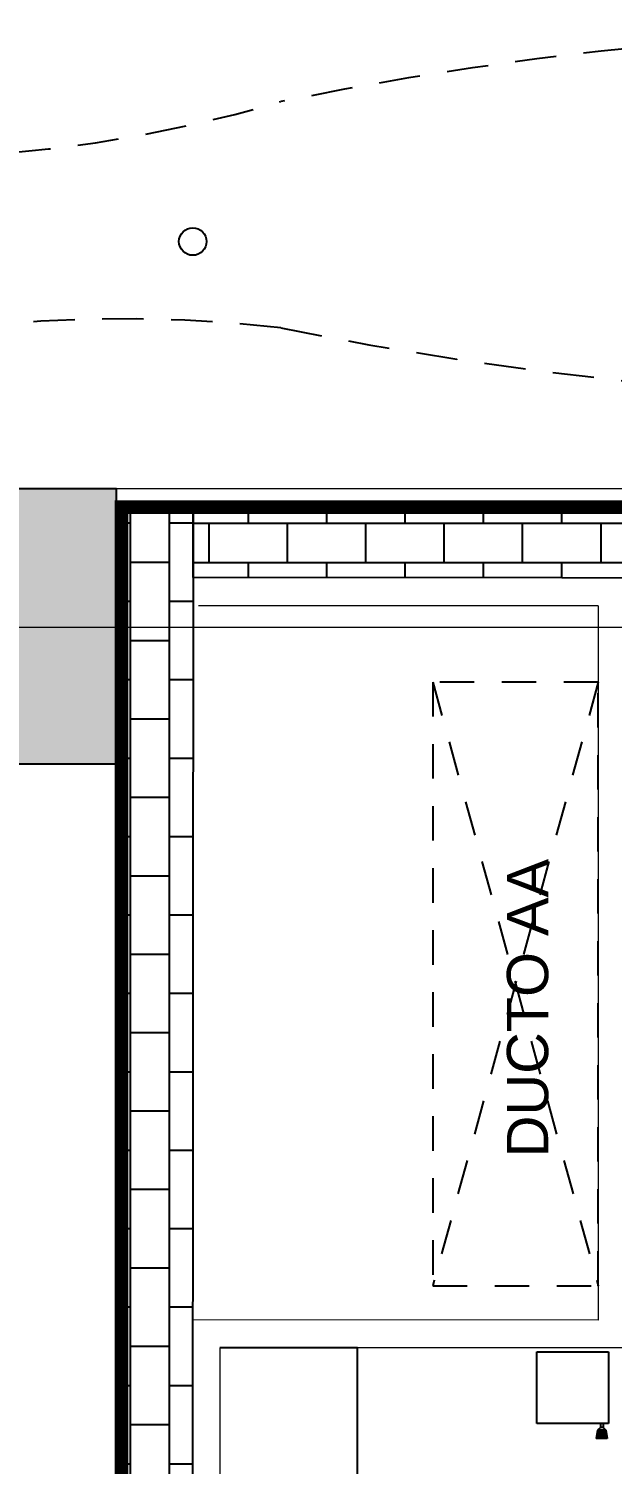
# Model space of a CAD drawing. Header units: metres. Extents: x -22 to 564, y 0 to 143.
# Drawn here: x 207.02 to 209.13, y 37.84 to 43.04 of the extents above; entities that cross this region are included whole.
import ezdxf

# ---------------------------------------------------------------- set-up
doc = ezdxf.new("R2010")
doc.units = ezdxf.units.M
for name, pattern in [('EJES630', [6.3, 5.5, -0.4, 0, -0.4]), ('XREF 2N NEURO-ONCOLOGIA$0$DASHED2', [0.375, 0.25, -0.125]), ('XREF 2N NEURO-ONCOLOGIA$0$HIDDE150', [0.24, 0.15, -0.09]), ('XREF 2N NEURO-ONCOLOGIA$0$HIDDEN2', [0.1875, 0.125, -0.0625])]:
    doc.linetypes.add(name, pattern=pattern)
doc.layers.add('EJES', color=11, linetype='EJES630', lineweight=0)
doc.layers.add('XREF 2N NEURO-ONCOLOGIA$0$MUROS DE TABLAROCA', color=150, linetype='Continuous', lineweight=13)
for name, color, linetype in [('TEXTO', 7, 'Continuous'), ('XREF 2N NEURO-ONCOLOGIA$0$-CG-M-WALL', 7, 'Continuous'), ('XREF 2N NEURO-ONCOLOGIA$0$COLUMNAS', 6, 'Continuous'), ('XREF 2N NEURO-ONCOLOGIA$0$DUCTO AA', 40, 'XREF 2N NEURO-ONCOLOGIA$0$HIDDEN2'), ('XREF 2N NEURO-ONCOLOGIA$0$HATCH', 251, 'Continuous'), ('XREF 2N NEURO-ONCOLOGIA$0$LAMPARAS 1', 112, 'Continuous'), ('XREF 2N NEURO-ONCOLOGIA$0$LOSA BLINDADA', 20, 'XREF 2N NEURO-ONCOLOGIA$0$DASHED2'), ('XREF 2N NEURO-ONCOLOGIA$0$MOBILIARIO', 161, 'Continuous'), ('XREF 2N NEURO-ONCOLOGIA$0$Mobiliario Fijo', 40, 'Continuous'), ('XREF 2N NEURO-ONCOLOGIA$0$PLAFONES', 20, 'XREF 2N NEURO-ONCOLOGIA$0$HIDDE150'), ('XREF 2N NEURO-ONCOLOGIA$0$TABIQUES BLINDADOS', 30, 'Continuous')]:
    doc.layers.add(name, color=color, linetype=linetype)
doc.styles.add('100 LOCALES 25', font='arial.ttf', dxfattribs={"height": 0.25})

# ---------------------------------------------------------------- blocks, each defined once
blk = doc.blocks.new('XREF 2N NEURO-ONCOLOGIA$0$C-1')
at = {"layer": 'XREF 2N NEURO-ONCOLOGIA$0$-CG-M-WALL', "true_color": 0x636466}
h = blk.add_hatch(color=251, dxfattribs=at)
h.dxf.hatch_style = 1
h.paths.add_polyline_path([(-0.5, -0.5), (-0.5, 0.5), (0.5, 0.5), (0.5, -0.5)])
blk.add_lwpolyline([(-0.5, -0.5), (-0.5, 0.5), (0.5, 0.5), (0.5, -0.5)], close=True)
blk = doc.blocks.new('XREF 2N NEURO-ONCOLOGIA$0$BOSANPED')
for p, q in [((-0.13, -0.13), (-0.13, 0.13)), ((-0.13, 0.13), (0.13, 0.13)), ((0.13, 0.13), (0.13, -0.13)), ((0.13, 0.1108), (0.145, 0.1108)), ((0.145, 0.1108), (0.155, 0.1208)), ((0.145, 0.1108), (0.145, 0.1008)), ((0.155, 0.1208), (0.185, 0.1258)), ((0.155, 0.1208), (0.155, 0.0908)), ((0.158, 0.1213), (0.158, 0.0903)), ((0.161, 0.1218), (0.161, 0.0898)), ((0.164, 0.1223), (0.164, 0.0893)), ((0.167, 0.1228), (0.167, 0.0888)), ((0.17, 0.1233), (0.17, 0.0883)), ((0.173, 0.1238), (0.173, 0.0878)), ((0.176, 0.1243), (0.176, 0.0873)), ((0.179, 0.1248), (0.179, 0.0868)), ((0.182, 0.1253), (0.182, 0.0863)), ((0.185, 0.1258), (0.185, 0.0858)), ((0.13, 0.1008), (0.145, 0.1008)), ((0.145, 0.1008), (0.155, 0.0908)), ((0.155, 0.0908), (0.185, 0.0858)), ((0.13, -0.13), (-0.13, -0.13))]:
    blk.add_line(p, q)
blk = doc.blocks.new('XREF 2N NEURO-ONCOLOGIA')
at = {"layer": 'XREF 2N NEURO-ONCOLOGIA$0$HATCH'}
h = blk.add_hatch(dxfattribs=at)
h.set_pattern_fill('AR-B816', color=256, scale=0.0007)
h.paths.add_polyline_path([(0.1688, 39.6876), (7.8569, 39.6876), (7.8569, 39.4276), (0.1688, 39.4324)])
h = blk.add_hatch(dxfattribs=at)
h.set_pattern_fill('AR-B816', color=256, scale=0.0007, angle=90)
h.paths.add_polyline_path([(7.8569, 39.4276), (7.8566, 34.0742), (7.5966, 34.0742), (7.6017, 39.4276)])
at = {"layer": 'XREF 2N NEURO-ONCOLOGIA$0$DUCTO AA'}
for p, q in [((7.2217, 37.9576), (5.0321, 38.5576, 0)), ((7.2217, 38.5576), (5.0321, 37.9576, 0))]:
    blk.add_line(p, q, dxfattribs=at)
blk.add_lwpolyline([(7.2217, 38.5576), (5.0321, 38.5576), (5.0321, 37.9576), (7.2217, 37.9576)], close=True, dxfattribs=at)
at = {"layer": 'XREF 2N NEURO-ONCOLOGIA$0$LAMPARAS 1'}
blk.add_circle((8.8204, 39.429), 0.05, dxfattribs=at)
at = {"layer": 'XREF 2N NEURO-ONCOLOGIA$0$LOSA BLINDADA', "const_width": 0.05, "elevation": 0}
blk.add_lwpolyline([(0.1688, 39.6876), (7.8566, 39.6876), (7.8566, 34.0742), (0.1688, 34.0742)], close=True, dxfattribs=at)
at = {"layer": 'XREF 2N NEURO-ONCOLOGIA$0$Mobiliario Fijo', "elevation": 0}
blk.add_lwpolyline([(3.6068, 39.3307), (3.6068, 38.8307), (3.726, 38.8307), (3.726, 38.8307), (4.8068, 38.8307), (4.8068, 39.3307)], dxfattribs=at)
at = {"layer": 'XREF 2N NEURO-ONCOLOGIA$0$MUROS DE TABLAROCA'}
for p, q in [((7.9239, 39.7076, 0), (7.9239, 33.9741)), ((7.4986, 37.9577, 0), (7.4986, 39.4076, 0)), ((4.8068, 39.3307, 0), (0.1739, 39.3307))]:
    blk.add_line(p, q, dxfattribs=at)
at = {"layer": 'XREF 2N NEURO-ONCOLOGIA$0$MUROS DE TABLAROCA', "elevation": 0}
for points in [[(7.4986, 37.9577), (4.9068, 37.9577), (4.9077, 39.4295)], [(5.3507, 37.8577), (4.8068, 37.8577), (4.8068, 39.3307)]]:
    blk.add_lwpolyline(points, dxfattribs=at)
at = {"layer": 'XREF 2N NEURO-ONCOLOGIA$0$PLAFONES'}
for centre, radius, start, end in [((3.4146, 39.6878), 5.1252, 353.5145, 24.6958), ((14.1234, 40.5242), 4.9999, 164.8706, 196.4428), ((21.3449, 36.4896), 13.1024, 168.46839, 191.10082), ((-3.5099, 36.4896), 13.1024, 355.07656, 11.53161)]:
    blk.add_arc(centre, radius, start, end, dxfattribs=at)
at = {"layer": 'XREF 2N NEURO-ONCOLOGIA$0$TABIQUES BLINDADOS', "elevation": 0}
for points in [[(0.1688, 39.6876), (7.8569, 39.6876), (7.8569, 39.4276), (0.1688, 39.4324)], [(7.8569, 39.4276), (7.8566, 34.0742), (7.5966, 34.0742), (7.6017, 39.4276)]]:
    blk.add_lwpolyline(points, close=True, dxfattribs=at)
at = {"layer": 'XREF 2N NEURO-ONCOLOGIA$0$COLUMNAS'}
blk.add_blockref('XREF 2N NEURO-ONCOLOGIA$0$C-1', (7.4239, 40.2076, 0), dxfattribs=at)
at = {"layer": 'XREF 2N NEURO-ONCOLOGIA$0$MOBILIARIO', "rotation": 180}
blk.add_blockref('XREF 2N NEURO-ONCOLOGIA$0$BOSANPED', (4.6623, 38.0503, 0), dxfattribs=at)

msp = doc.modelspace()

# ---------------------------------------------------------------- block references
at = {"rotation": 90}
msp.add_blockref('XREF 2N NEURO-ONCOLOGIA', (247.0412, 33.4511), dxfattribs=at)

# ---------------------------------------------------------------- next in the draw order: linework, layer by layer
at = {"layer": 'EJES'}
msp.add_line((192.0378, 40.8728), (248.5467, 40.8728), dxfattribs=at)

# ---------------------------------------------------------------- next in the draw order: texts
at = {"layer": 'TEXTO', "color": 0, "insert": (208.9045, 38.9489, 0), "char_height": 0.15, "width": 1.528906, "attachment_point": 7, "rotation": 90, "style": '100 LOCALES 25'}
msp.add_mtext('DUCTO AA', dxfattribs=at)

doc.saveas('drawing.dxf')
